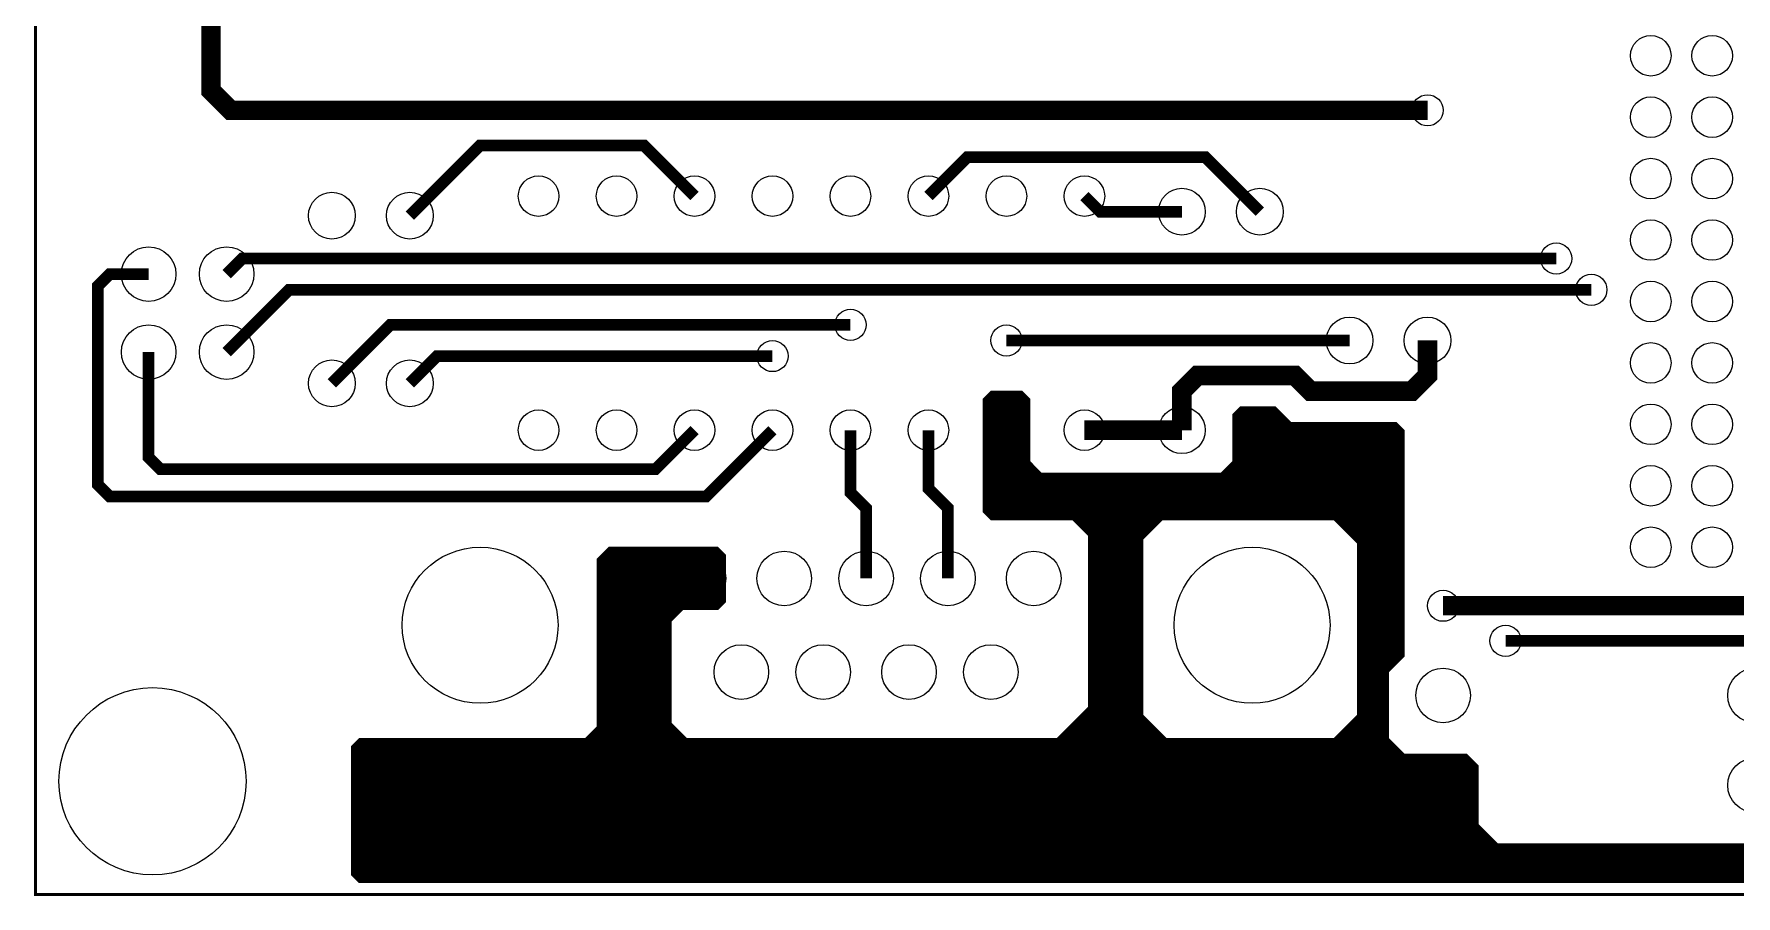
# Model space of a CAD drawing. Extents: x 0 to 219, y 0 to 131.
# Drawn here: x -0.1 to 55.4, y -0.1 to 28 of the extents above; entities that cross this region are included whole.
import ezdxf

# ---------------------------------------------------------------- set-up
doc = ezdxf.new("R2010")
doc.units = 0
doc.layers.get('0').update_dxf_attribs({"linetype": 'CONTINUOUS'})
doc.layers.add('OUT', color=7, linetype='CONTINUOUS')
doc.layers.add('SS', color=6, linetype='CONTINUOUS')

# ---------------------------------------------------------------- blocks, each defined once
blk = doc.blocks.new('ROUND_11')
blk.add_circle((0, 0), 0.889)
blk = doc.blocks.new('ROUND_34')
blk.add_circle((0, 0), 0.762)
blk = doc.blocks.new('ROUND_38')
blk.add_circle((0, 0), 2.54)
blk = doc.blocks.new('ROUND_29')
blk.add_circle((0, 0), 3.048)
blk = doc.blocks.new('ROUND_30')
blk.add_circle((0, 0), 0.66)
blk = doc.blocks.new('ROUND_26')
blk.add_circle((0, 0), 0.508)

msp = doc.modelspace()

# ---------------------------------------------------------------- linework, layer by layer
at = {"layer": 'OUT', "const_width": 0.1}
msp.add_lwpolyline([(0, 0), (218.948, 0), (218.948, 131.318), (0, 131.318), (0, 0)], dxfattribs=at)
at = {"layer": 'SS'}
for points, const_width in [([(5.715, 29.591), (5.715, 26.162), (6.35, 25.527), (45.339, 25.527)], 0.635), ([(21.463, 22.733), (19.812, 24.384), (14.478, 24.384), (12.192, 22.098)], 0.381), ([(39.878, 22.225), (38.1, 24.003), (30.353, 24.003), (29.083, 22.733)], 0.381), ([(34.163, 22.733), (34.671, 22.225), (37.338, 22.225)], 0.381), ([(49.53, 20.701), (6.731, 20.701), (6.223, 20.193)], 0.381), ([(3.683, 20.193), (2.413, 20.193), (2.032, 19.812), (2.032, 13.335), (2.413, 12.954), (21.844, 12.954), (24.003, 15.113)], 0.381), ([(50.673, 19.685), (8.255, 19.685), (6.223, 17.653)], 0.381), ([(26.543, 18.542), (11.557, 18.542), (9.652, 16.637)], 0.381), ([(45.339, 18.034), (45.339, 16.891), (44.831, 16.383), (41.528, 16.383), (41.021, 16.891), (37.846, 16.891), (37.338, 16.383), (37.338, 15.113)], 0.635), ([(3.683, 17.653), (3.683, 14.224), (4.064, 13.843), (20.193, 13.843), (21.463, 15.113)], 0.381), ([(31.623, 18.034), (42.799, 18.034)], 0.381), ([(12.192, 16.637), (13.081, 17.526), (24.003, 17.526)], 0.381), ([(58.42, 1.651), (47.625, 1.651), (46.99, 2.286), (46.99, 4.191), (46.609, 4.572), (44.577, 4.572), (44.069, 5.08), (44.069, 7.239), (44.577, 7.747), (44.577, 15.113), (44.323, 15.367), (40.894, 15.367), (40.385, 15.875), (39.243, 15.875), (38.989, 15.621), (38.989, 14.097), (38.608, 13.716), (32.766, 13.716), (32.385, 14.097), (32.385, 16.129), (32.131, 16.383), (31.115, 16.383), (30.861, 16.129), (30.861, 12.446), (31.115, 12.192), (33.782, 12.192), (34.29, 11.684), (34.29, 8.128), (36.068, 8.128), (36.068, 11.557), (36.703, 12.192), (42.29, 12.192), (43.052, 11.43), (43.052, 5.842), (42.29, 5.08), (36.83, 5.08), (36.068, 5.842), (36.068, 8.124), (34.29, 8.124), (34.29, 6.096), (33.274, 5.08), (21.209, 5.08), (20.701, 5.588), (20.701, 8.89), (21.082, 9.271), (22.225, 9.271), (22.479, 9.525), (22.479, 11.049), (22.225, 11.303), (18.669, 11.303), (18.288, 10.922), (18.288, 5.461), (17.907, 5.08), (10.541, 5.08), (10.287, 4.826), (10.287, 0.635), (10.541, 0.381), (110.998, 0.381)], 0.0254), ([(110.956, 0.481), (10.582, 0.481), (10.387, 0.676), (10.387, 4.785), (10.582, 4.98), (17.907, 4.98), (17.95, 4.99), (17.977, 5.009), (18.358, 5.39), (18.382, 5.428), (18.388, 5.461), (18.388, 10.881), (18.71, 11.203), (22.183, 11.203), (22.379, 11.008), (22.378, 9.566), (22.183, 9.371), (21.081, 9.371), (21.038, 9.361), (21.011, 9.342), (20.63, 8.961), (20.606, 8.923), (20.601, 8.89), (20.601, 5.588), (20.611, 5.544), (20.63, 5.517), (21.138, 5.009), (21.176, 4.986), (21.209, 4.98), (33.274, 4.98), (33.317, 4.99), (33.344, 5.009), (34.36, 6.025), (34.384, 6.063), (34.39, 6.096), (34.39, 8.024), (35.968, 8.024), (35.968, 5.842), (35.978, 5.798), (35.997, 5.771), (36.759, 5.009), (36.797, 4.986), (36.83, 4.98), (42.291, 4.98), (42.334, 4.99), (42.361, 5.009), (43.123, 5.771), (43.147, 5.809), (43.153, 5.842), (43.152, 11.43), (43.142, 11.474), (43.123, 11.501), (42.361, 12.263), (42.323, 12.286), (42.29, 12.292), (36.702, 12.292), (36.659, 12.282), (36.632, 12.263), (35.997, 11.628), (35.973, 11.59), (35.968, 11.557), (35.967, 8.228), (34.39, 8.228), (34.389, 11.684), (34.379, 11.728), (34.36, 11.755), (33.852, 12.263), (33.814, 12.286), (33.781, 12.292), (31.156, 12.292), (30.961, 12.487), (30.961, 16.088), (31.156, 16.283), (32.089, 16.283), (32.285, 16.088), (32.285, 14.097), (32.295, 14.053), (32.314, 14.026), (32.695, 13.645), (32.733, 13.622), (32.766, 13.616), (38.608, 13.616), (38.651, 13.626), (38.678, 13.645), (39.059, 14.026), (39.083, 14.064), (39.089, 14.097), (39.089, 15.58), (39.284, 15.775), (40.344, 15.775), (40.823, 15.296), (40.861, 15.273), (40.894, 15.267), (44.281, 15.267), (44.477, 15.072), (44.476, 7.788), (43.998, 7.31), (43.974, 7.272), (43.969, 7.239), (43.969, 5.08), (43.979, 5.036), (43.998, 5.009), (44.506, 4.501), (44.544, 4.478), (44.577, 4.472), (46.567, 4.472), (46.89, 4.15), (46.89, 2.286), (46.9, 2.242), (46.919, 2.215), (47.554, 1.58), (47.592, 1.557), (47.625, 1.551), (58.42, 1.551)], 0.2), ([(30.961, 16.02), (32.285, 16.02)], 0.2), ([(31.068, 16.195), (32.177, 16.195)], 0.2), ([(30.961, 15.846), (32.285, 15.846)], 0.2), ([(30.961, 15.671), (32.285, 15.671)], 0.2), ([(30.961, 15.497), (32.285, 15.497)], 0.2), ([(39.089, 15.497), (40.622, 15.497)], 0.2), ([(39.18, 15.671), (40.448, 15.671)], 0.2), ([(27.051, 10.287), (27.051, 12.573), (26.543, 13.081), (26.543, 15.113)], 0.381), ([(29.083, 15.113), (29.083, 13.208), (29.718, 12.573), (29.718, 10.287)], 0.381), ([(30.961, 15.322), (32.285, 15.322)], 0.2), ([(30.961, 15.147), (32.285, 15.147)], 0.2), ([(30.961, 14.973), (32.285, 14.973)], 0.2), ([(39.878, 15.113), (39.878, 12.573), (31.623, 12.573), (31.623, 15.113)], 0.635), ([(37.338, 15.113), (34.163, 15.113)], 0.635), ([(39.089, 15.322), (40.797, 15.322)], 0.2), ([(39.089, 15.147), (44.401, 15.147)], 0.2), ([(39.089, 14.973), (44.477, 14.973)], 0.2), ([(30.961, 14.798), (32.285, 14.798)], 0.2), ([(30.961, 14.624), (32.285, 14.624)], 0.2), ([(30.961, 14.449), (32.285, 14.449)], 0.2), ([(39.089, 14.798), (44.477, 14.798)], 0.2), ([(39.089, 14.624), (44.477, 14.624)], 0.2), ([(39.089, 14.449), (44.477, 14.449)], 0.2), ([(30.961, 14.274), (32.285, 14.274)], 0.2), ([(30.961, 14.1), (32.285, 14.1)], 0.2), ([(30.961, 13.925), (32.415, 13.925)], 0.2), ([(38.958, 13.925), (44.477, 13.925)], 0.2), ([(39.089, 14.274), (44.477, 14.274)], 0.2), ([(39.089, 14.1), (44.477, 14.1)], 0.2), ([(30.961, 13.751), (32.589, 13.751)], 0.2), ([(30.961, 13.576), (44.476, 13.576)], 0.2), ([(30.961, 13.401), (44.476, 13.401)], 0.2), ([(30.961, 13.227), (44.476, 13.227)], 0.2), ([(38.784, 13.751), (44.476, 13.751)], 0.2), ([(30.961, 13.052), (44.476, 13.052)], 0.2), ([(30.961, 12.878), (44.476, 12.878)], 0.2), ([(30.961, 12.703), (44.476, 12.703)], 0.2), ([(30.961, 12.528), (44.476, 12.528)], 0.2), ([(31.094, 12.354), (44.476, 12.354)], 0.2), ([(33.936, 12.179), (36.548, 12.179)], 0.2), ([(42.445, 12.179), (44.476, 12.179)], 0.2), ([(34.11, 12.005), (36.374, 12.005)], 0.2), ([(34.285, 11.83), (36.199, 11.83)], 0.2), ([(34.389, 11.655), (36.024, 11.655)], 0.2), ([(42.619, 12.005), (44.476, 12.005)], 0.2), ([(42.794, 11.83), (44.476, 11.83)], 0.2), ([(42.969, 11.655), (44.476, 11.655)], 0.2), ([(18.639, 11.132), (22.254, 11.132)], 0.2), ([(34.389, 11.481), (35.968, 11.481)], 0.2), ([(34.389, 11.306), (35.967, 11.306)], 0.2), ([(34.389, 11.132), (35.967, 11.132)], 0.2), ([(43.137, 11.481), (44.476, 11.481)], 0.2), ([(43.152, 11.306), (44.476, 11.306)], 0.2), ([(43.152, 11.132), (44.476, 11.132)], 0.2), ([(18.388, 10.782), (22.379, 10.782)], 0.2), ([(18.388, 10.608), (22.378, 10.608)], 0.2), ([(18.388, 10.433), (22.378, 10.433)], 0.2), ([(18.464, 10.957), (22.379, 10.957)], 0.2), ([(34.389, 10.957), (35.967, 10.957)], 0.2), ([(34.389, 10.782), (35.967, 10.782)], 0.2), ([(34.389, 10.608), (35.967, 10.608)], 0.2), ([(34.389, 10.433), (35.967, 10.433)], 0.2), ([(43.152, 10.957), (44.476, 10.957)], 0.2), ([(43.152, 10.782), (44.476, 10.782)], 0.2), ([(43.152, 10.608), (44.476, 10.608)], 0.2), ([(43.152, 10.433), (44.476, 10.433)], 0.2), ([(18.388, 10.259), (22.378, 10.259)], 0.2), ([(18.388, 10.084), (22.378, 10.084)], 0.2), ([(18.388, 9.909), (22.378, 9.909)], 0.2), ([(34.389, 10.259), (35.967, 10.259)], 0.2), ([(34.389, 10.084), (35.967, 10.084)], 0.2), ([(34.389, 9.909), (35.967, 9.909)], 0.2), ([(43.152, 10.259), (44.476, 10.259)], 0.2), ([(43.152, 10.084), (44.476, 10.084)], 0.2), ([(43.152, 9.909), (44.476, 9.909)], 0.2), ([(18.388, 9.735), (22.378, 9.735)], 0.2), ([(18.388, 9.56), (22.372, 9.56)], 0.2), ([(18.388, 9.386), (22.198, 9.386)], 0.2), ([(34.389, 9.735), (35.967, 9.735)], 0.2), ([(34.389, 9.56), (35.967, 9.56)], 0.2), ([(34.389, 9.386), (35.967, 9.386)], 0.2), ([(43.152, 9.735), (44.476, 9.735)], 0.2), ([(43.152, 9.56), (44.476, 9.56)], 0.2), ([(43.152, 9.386), (44.476, 9.386)], 0.2), ([(78.997, 9.398), (45.847, 9.398)], 0.635), ([(18.388, 9.211), (20.88, 9.211)], 0.2), ([(18.388, 9.036), (20.705, 9.036)], 0.2), ([(18.388, 8.862), (20.601, 8.862)], 0.2), ([(34.389, 9.211), (35.967, 9.211)], 0.2), ([(34.389, 9.036), (35.967, 9.036)], 0.2), ([(34.389, 8.862), (35.967, 8.862)], 0.2), ([(43.152, 9.211), (44.476, 9.211)], 0.2), ([(43.152, 9.036), (44.476, 9.036)], 0.2), ([(43.152, 8.862), (44.476, 8.862)], 0.2), ([(18.388, 8.687), (20.601, 8.687)], 0.2), ([(18.388, 8.513), (20.601, 8.513)], 0.2), ([(18.388, 8.338), (20.601, 8.338)], 0.2), ([(34.39, 8.687), (35.967, 8.687)], 0.2), ([(34.39, 8.513), (35.967, 8.513)], 0.2), ([(34.39, 8.338), (35.967, 8.338)], 0.2), ([(43.152, 8.687), (44.476, 8.687)], 0.2), ([(43.152, 8.513), (44.476, 8.513)], 0.2), ([(43.152, 8.338), (44.476, 8.338)], 0.2), ([(47.879, 8.255), (100.33, 8.255), (101.346, 7.239)], 0.381), ([(18.388, 8.163), (20.601, 8.163)], 0.2), ([(18.388, 7.989), (20.601, 7.989)], 0.2), ([(18.388, 7.814), (20.601, 7.814)], 0.2), ([(34.39, 7.989), (35.968, 7.989)], 0.2), ([(34.39, 7.814), (35.968, 7.814)], 0.2), ([(43.152, 8.163), (44.476, 8.163)], 0.2), ([(43.152, 7.989), (44.476, 7.989)], 0.2), ([(43.152, 7.814), (44.476, 7.814)], 0.2), ([(18.388, 7.64), (20.601, 7.64)], 0.2), ([(18.388, 7.465), (20.601, 7.465)], 0.2), ([(18.388, 7.29), (20.601, 7.29)], 0.2), ([(18.388, 7.116), (20.601, 7.116)], 0.2), ([(34.39, 7.64), (35.968, 7.64)], 0.2), ([(34.39, 7.465), (35.968, 7.465)], 0.2), ([(34.39, 7.29), (35.968, 7.29)], 0.2), ([(34.39, 7.116), (35.968, 7.116)], 0.2), ([(43.152, 7.64), (44.328, 7.64)], 0.2), ([(43.152, 7.465), (44.153, 7.465)], 0.2), ([(43.152, 7.29), (43.986, 7.29)], 0.2), ([(43.152, 7.116), (43.969, 7.116)], 0.2), ([(18.388, 6.941), (20.601, 6.941)], 0.2), ([(18.388, 6.767), (20.601, 6.767)], 0.2), ([(18.388, 6.592), (20.601, 6.592)], 0.2), ([(34.39, 6.941), (35.968, 6.941)], 0.2), ([(34.39, 6.767), (35.968, 6.767)], 0.2), ([(34.39, 6.592), (35.968, 6.592)], 0.2), ([(43.152, 6.941), (43.969, 6.941)], 0.2), ([(43.153, 6.767), (43.969, 6.767)], 0.2), ([(43.153, 6.592), (43.969, 6.592)], 0.2), ([(60.833, 6.604), (60.833, 0.889), (45.847, 0.889), (45.847, 3.556)], 0.635), ([(18.388, 6.417), (20.601, 6.417)], 0.2), ([(18.388, 6.243), (20.601, 6.243)], 0.2), ([(18.388, 6.068), (20.601, 6.068)], 0.2), ([(34.385, 6.068), (35.968, 6.068)], 0.2), ([(34.39, 6.417), (35.968, 6.417)], 0.2), ([(34.39, 6.243), (35.968, 6.243)], 0.2), ([(43.153, 6.417), (43.969, 6.417)], 0.2), ([(43.153, 6.243), (43.969, 6.243)], 0.2), ([(43.153, 6.068), (43.969, 6.068)], 0.2), ([(18.388, 5.894), (20.601, 5.894)], 0.2), ([(18.388, 5.719), (20.601, 5.719)], 0.2), ([(18.388, 5.544), (20.611, 5.544)], 0.2), ([(33.879, 5.544), (36.224, 5.544)], 0.2), ([(34.054, 5.719), (36.049, 5.719)], 0.2), ([(34.229, 5.894), (35.968, 5.894)], 0.2), ([(42.896, 5.544), (43.969, 5.544)], 0.2), ([(43.071, 5.719), (43.969, 5.719)], 0.2), ([(43.153, 5.894), (43.969, 5.894)], 0.2), ([(17.989, 5.021), (21.126, 5.021)], 0.2), ([(18.163, 5.195), (20.952, 5.195)], 0.2), ([(18.338, 5.37), (20.777, 5.37)], 0.2), ([(33.356, 5.021), (36.747, 5.021)], 0.2), ([(33.53, 5.195), (36.573, 5.195)], 0.2), ([(33.705, 5.37), (36.398, 5.37)], 0.2), ([(42.373, 5.021), (43.99, 5.021)], 0.2), ([(42.547, 5.195), (43.969, 5.195)], 0.2), ([(42.722, 5.37), (43.969, 5.37)], 0.2), ([(10.387, 4.671), (44.336, 4.671)], 0.2), ([(10.387, 4.497), (44.513, 4.497)], 0.2), ([(10.448, 4.846), (44.161, 4.846)], 0.2), ([(10.387, 4.322), (46.717, 4.322)], 0.2), ([(10.387, 4.148), (46.89, 4.148)], 0.2), ([(10.387, 3.973), (46.89, 3.973)], 0.2), ([(10.387, 3.798), (46.89, 3.798)], 0.2), ([(10.387, 3.624), (46.89, 3.624)], 0.2), ([(10.387, 3.449), (46.89, 3.449)], 0.2), ([(10.387, 3.275), (46.89, 3.275)], 0.2), ([(10.387, 3.1), (46.89, 3.1)], 0.2), ([(10.387, 2.925), (46.89, 2.925)], 0.2), ([(10.387, 2.751), (46.89, 2.751)], 0.2), ([(10.387, 2.576), (46.89, 2.576)], 0.2), ([(10.387, 2.402), (46.89, 2.402)], 0.2), ([(10.387, 2.227), (46.91, 2.227)], 0.2), ([(10.387, 2.052), (47.082, 2.052)], 0.2), ([(10.387, 1.878), (47.256, 1.878)], 0.2), ([(10.387, 1.703), (47.431, 1.703)], 0.2), ([(10.387, 1.529), (111.659, 1.529)], 0.2), ([(10.387, 1.354), (111.659, 1.354)], 0.2), ([(10.387, 1.179), (111.654, 1.179)], 0.2), ([(10.387, 1.005), (111.48, 1.005)], 0.2), ([(10.387, 0.83), (111.305, 0.83)], 0.2), ([(10.407, 0.656), (111.131, 0.656)], 0.2)]:
    msp.add_lwpolyline(points, dxfattribs=dict(at, const_width=const_width))

# ---------------------------------------------------------------- block references
for name, p in [('ROUND_30', (52.61, 27.303)), ('ROUND_30', (54.61, 27.303)), ('ROUND_26', (45.339, 25.527)), ('ROUND_30', (52.61, 25.303)), ('ROUND_30', (54.61, 25.303)), ('ROUND_30', (52.61, 23.303)), ('ROUND_30', (54.61, 23.303)), ('ROUND_30', (16.383, 22.733)), ('ROUND_30', (18.923, 22.733)), ('ROUND_30', (21.463, 22.733)), ('ROUND_30', (24.003, 22.733)), ('ROUND_30', (26.543, 22.733)), ('ROUND_30', (29.083, 22.733)), ('ROUND_30', (31.623, 22.733)), ('ROUND_30', (34.163, 22.733)), ('ROUND_34', (9.652, 22.098)), ('ROUND_34', (12.192, 22.098)), ('ROUND_34', (37.338, 22.225)), ('ROUND_34', (39.878, 22.225)), ('ROUND_30', (52.61, 21.303)), ('ROUND_30', (54.61, 21.303)), ('ROUND_11', (3.683, 20.193)), ('ROUND_11', (6.223, 20.193)), ('ROUND_26', (49.53, 20.701)), ('ROUND_26', (50.673, 19.685)), ('ROUND_30', (52.61, 19.303)), ('ROUND_30', (54.61, 19.303)), ('ROUND_26', (26.543, 18.542)), ('ROUND_11', (3.683, 17.653)), ('ROUND_11', (6.223, 17.653)), ('ROUND_26', (31.623, 18.034)), ('ROUND_34', (42.799, 18.034)), ('ROUND_34', (45.339, 18.034)), ('ROUND_26', (24.003, 17.526)), ('ROUND_30', (52.61, 17.303)), ('ROUND_30', (54.61, 17.303)), ('ROUND_34', (9.652, 16.637)), ('ROUND_34', (12.192, 16.637)), ('ROUND_30', (16.383, 15.113)), ('ROUND_30', (18.923, 15.113)), ('ROUND_30', (21.463, 15.113)), ('ROUND_30', (24.003, 15.113)), ('ROUND_30', (26.543, 15.113)), ('ROUND_30', (29.083, 15.113)), ('ROUND_30', (31.623, 15.113)), ('ROUND_30', (34.163, 15.113)), ('ROUND_34', (37.338, 15.113)), ('ROUND_34', (39.878, 15.113)), ('ROUND_30', (52.61, 15.303)), ('ROUND_30', (54.61, 15.303)), ('ROUND_30', (52.61, 13.303)), ('ROUND_30', (54.61, 13.303)), ('ROUND_30', (52.61, 11.303)), ('ROUND_30', (54.61, 11.303)), ('ROUND_38', (14.478, 8.763)), ('ROUND_11', (21.59, 10.287)), ('ROUND_11', (24.384, 10.287)), ('ROUND_11', (27.051, 10.287)), ('ROUND_11', (29.718, 10.287)), ('ROUND_11', (32.512, 10.287)), ('ROUND_38', (39.624, 8.763)), ('ROUND_26', (45.847, 9.398)), ('ROUND_26', (47.879, 8.255)), ('ROUND_11', (22.987, 7.239)), ('ROUND_11', (25.654, 7.239)), ('ROUND_11', (28.448, 7.239)), ('ROUND_11', (31.115, 7.239)), ('ROUND_11', (45.847, 6.477)), ('ROUND_11', (56.007, 6.477)), ('ROUND_29', (3.81, 3.683)), ('ROUND_11', (45.847, 3.556)), ('ROUND_11', (56.007, 3.556))]:
    msp.add_blockref(name, p, dxfattribs=at)

doc.saveas('drawing.dxf')
